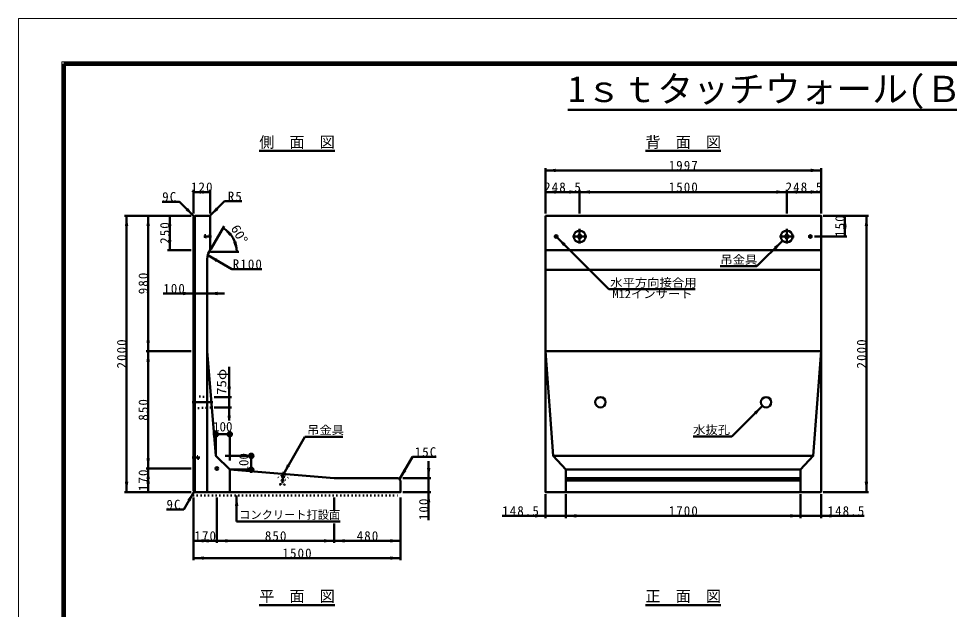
# Model space of a CAD drawing. Units: millimetres, scale not verified. Extents: x -2102 to 2102, y -1485 to 1485.
# Drawn here: x -2102 to 54, y 117 to 1485 of the extents above; entities that cross this region are included whole.
import ezdxf
from ezdxf.enums import TextEntityAlignment as Align

# ---------------------------------------------------------------- set-up
doc = ezdxf.new("R2010")
doc.units = ezdxf.units.MM
doc.header["$LTSCALE"] = 5
doc.linetypes.add('DOTTED', pattern=[1.75, 0.25, -1.5])
doc.linetypes.add('LONG_DASHED_DOTTED', pattern=[15.25, 12, -1.5, 0.25, -1.5])
doc.layers.add('0-0_V-nasSTD', color=7, linetype='Continuous', lineweight=50)
doc.styles.add('ＭＳ ゴシック', font='')
doc.styles.get('ＭＳ ゴシック').set_extended_font_data('MS Gothic')

msp = doc.modelspace()

# ---------------------------------------------------------------- linework, layer by layer
at = {"layer": '0-0_V-nasSTD', "lineweight": 100}
msp.add_line((-1997.5, 1380), (-1997.5, -1380), dxfattribs=at)
at = {"layer": '0-0_V-nasSTD'}
for p, q in [((-829.44, 1273.465), (829.44, 1273.465)), ((-1544.779, 1178.466), (-1369.779, 1178.466)), ((-649.819, 1178.466), (-474.819, 1178.466)), ((-881.839, 1138.466), (-881.839, 1033.466)), ((-881.839, 1133.466), (-242.799, 1133.466)), ((-242.799, 1138.466), (-242.799, 1033.466)), ((-1697.279, 1088.466), (-1697.279, 1033.466)), ((-1658.879, 1083.466), (-1697.279, 1083.466)), ((-1658.879, 1088.466), (-1658.879, 1033.466)), ((-881.839, 1083.466), (-802.319, 1083.466)), ((-802.319, 1088.466), (-802.319, 1033.466)), ((-802.319, 1083.466), (-322.319, 1083.466)), ((-322.319, 1088.466), (-322.319, 1033.466)), ((-322.319, 1083.466), (-242.799, 1083.466)), ((-1702.279, 1028.466), (-1857.279, 1028.466)), ((-1852.279, 1028.466), (-1852.279, 388.466)), ((-1802.279, 1028.466), (-1802.279, 714.866)), ((-1752.279, 1028.466), (-1752.279, 948.466)), ((-1694.399, 1028.466), (-1697.279, 1025.586)), ((-1697.279, 1025.586), (-1697.279, 391.346)), ((-1694.399, 1028.466), (-1694.399, 388.466)), ((-1660.479, 1028.466), (-1694.399, 1028.466)), ((-132.799, 1028.466), (-237.799, 1028.466)), ((-187.799, 1028.466), (-187.799, 980.466)), ((-137.799, 1028.466), (-137.799, 388.466)), ((-1626.492, 1004.562), (-1657.279, 951.237)), ((-854.729, 978.316), (-734.521, 858.108)), ((-332.049, 970.736), (-391.392, 911.393)), ((-182.799, 980.466), (-257.799, 980.466)), ((-1702.279, 948.466), (-1757.279, 948.466)), ((-1665.279, 928.807), (-1665.279, 388.466)), ((-1664.189, 937.089), (-1608.763, 905.089)), ((-1657.792, 944.807), (-1591.992, 944.807)), ((-242.799, 948.466), (-881.839, 948.466)), ((-391.392, 911.393), (-476.392, 911.393)), ((-1608.763, 905.089), (-1538.763, 905.089)), ((-242.799, 903.604), (-881.839, 903.604)), ((-1625.279, 848.466), (-1665.279, 848.466)), ((-734.521, 858.108), (-534.521, 858.108)), ((-1702.279, 714.866), (-1807.279, 714.866)), ((-1802.279, 714.866), (-1802.279, 442.866)), ((-242.799, 714.551), (-881.839, 714.551)), ((-1614.54, 678.466), (-1614.54, 608.466)), ((-1609.54, 608.466), (-1649.54, 608.466)), ((-1614.54, 608.466), (-1614.54, 584.466)), ((-1609.54, 584.466), (-1649.54, 584.466)), ((-1614.54, 584.466), (-1614.54, 554.466)), ((-449.515, 517.27), (-378.804, 587.981)), ((-1606.314, 522.431), (-1652.314, 522.431)), ((-1645.314, 472.431), (-1645.314, 529.431)), ((-1613.314, 462.031), (-1613.314, 529.431)), ((-1489.016, 430.195), (-1439.016, 516.798)), ((-1439.016, 516.798), (-1351.016, 516.798)), ((-539.515, 517.27), (-449.515, 517.27)), ((-1563.314, 479.431), (-1563.314, 433.431)), ((-1623.714, 472.431), (-1556.314, 472.431)), ((-863.583, 472.431), (-261.055, 472.431)), ((-1702.279, 442.866), (-1807.279, 442.866)), ((-1802.279, 442.866), (-1802.279, 388.466)), ((-1370.879, 420.466), (-1613.314, 440.431)), ((-1613.314, 440.431), (-1613.314, 388.466)), ((-1613.314, 440.431), (-1556.314, 440.431)), ((-834.319, 388.466), (-834.319, 440.431)), ((-834.319, 440.431), (-290.319, 440.431)), ((-290.319, 388.466), (-290.319, 440.431)), ((-1370.879, 420.466), (-1222.079, 420.466)), ((-1222.079, 420.466), (-1217.279, 415.666)), ((-1147.279, 420.466), (-1212.279, 420.466)), ((-834.319, 420.466), (-290.319, 420.466)), ((-834.319, 415.666), (-290.319, 415.666)), ((-1702.279, 388.466), (-1857.279, 388.466)), ((-1697.279, 391.346), (-1694.399, 388.466)), ((-1147.279, 388.466), (-1212.279, 388.466)), ((-1152.279, 388.466), (-1152.279, 323.466)), ((-132.799, 388.466), (-237.799, 388.466)), ((-1697.279, 230.626), (-1697.279, 375.626)), ((-1642.879, 270.626), (-1642.879, 375.626)), ((-1597.279, 320.626), (-1597.279, 380.626)), ((-1370.879, 347.626), (-1370.879, 375.626)), ((-1217.279, 230.626), (-1217.279, 375.626)), ((-881.839, 383.466), (-881.839, 328.466)), ((-834.319, 383.466), (-834.319, 328.466)), ((-290.319, 383.466), (-290.319, 328.466)), ((-242.799, 383.466), (-242.799, 328.466)), ((-881.839, 333.466), (-981.839, 333.466)), ((-834.319, 333.466), (-881.839, 333.466)), ((-242.799, 333.466), (-142.799, 333.466)), ((-1597.279, 320.626), (-1357.279, 320.626)), ((-1370.879, 270.626), (-1370.879, 315.626)), ((-1642.879, 275.626), (-1697.279, 275.626)), ((-1370.879, 275.626), (-1642.879, 275.626)), ((-1217.279, 275.626), (-1370.879, 275.626)), ((-1217.279, 235.626), (-1697.279, 235.626)), ((-1544.779, 126.866), (-1369.779, 126.866)), ((-649.819, 126.866), (-474.819, 126.866))]:
    msp.add_line(p, q, dxfattribs=at)
at = {"layer": '0-0_V-nasSTD', "linetype": 'LONG_DASHED_DOTTED'}
for p, q in [((-802.319, 997.906), (-802.319, 963.986)), ((-322.319, 997.906), (-322.319, 963.986)), ((-1673.279, 980.466), (-1655.679, 980.466)), ((-861.679, 980.466), (-852.079, 980.466)), ((-856.879, 975.666), (-856.879, 985.266)), ((-819.279, 980.466), (-785.359, 980.466)), ((-339.279, 980.466), (-305.359, 980.466)), ((-272.559, 980.466), (-262.959, 980.466)), ((-267.759, 975.666), (-267.759, 985.266)), ((-1652.479, 596.466), (-1700.479, 596.466)), ((-1682.879, 468.466), (-1700.479, 468.466)), ((-1488.606, 435.178), (-1490.658, 410.262))]:
    msp.add_line(p, q, dxfattribs=at)
at = {"layer": '0-0_V-nasSTD', "linetype": 'DOTTED'}
for p, q in [((-1670.079, 977.266), (-1670.079, 983.666)), ((-1670.079, 983.666), (-1658.879, 983.666)), ((-1658.879, 977.266), (-1670.079, 977.266)), ((-1656.517, 608.466), (-1694.079, 610.066)), ((-1694.079, 582.866), (-1697.279, 579.986)), ((-1694.079, 582.866), (-1654.54, 584.466)), ((-1697.279, 471.666), (-1686.079, 471.666)), ((-1686.079, 465.266), (-1697.279, 465.266)), ((-1686.079, 465.266), (-1686.079, 471.666)), ((-1493.265, 427.334), (-1493.449, 425.102)), ((-1493.449, 425.102), (-1491.774, 424)), ((-1493.449, 425.102), (-1485.476, 424.445)), ((-1493.265, 427.334), (-1485.292, 426.677)), ((-1491.774, 424), (-1493.087, 408.054)), ((-1491.774, 424), (-1487.309, 423.633)), ((-1487.309, 423.633), (-1488.622, 407.687)), ((-1487.309, 423.633), (-1485.476, 424.445)), ((-1485.292, 426.677), (-1485.476, 424.445)), ((-1496.567, 406.736), (-1496.646, 405.779)), ((-1496.646, 405.779), (-1485.484, 404.86)), ((-1496.567, 406.736), (-1493.087, 408.054)), ((-1496.567, 406.736), (-1485.405, 405.816)), ((-1493.087, 408.054), (-1488.622, 407.687)), ((-1488.622, 407.687), (-1485.405, 405.816)), ((-1485.405, 405.816), (-1485.484, 404.86)), ((-1697.279, 380.626), (-1217.279, 380.626))]:
    msp.add_line(p, q, dxfattribs=at)
at = {"layer": '0-0_V-nasSTD', "lineweight": 18}
for points in [[(-2102.5, -1485), (-2102.5, 1485), (2102.5, 1485), (2102.5, -1485)], [(-2002.5, -1385), (-2002.5, 1385), (2002.5, 1385), (2002.5, -1385)]]:
    msp.add_lwpolyline(points, close=True, dxfattribs=at)
at = {"layer": '0-0_V-nasSTD', "lineweight": 100}
msp.add_lwpolyline([(1997.5, -1380), (1997.5, 1380), (-1997.5, 1380)], dxfattribs=at)
at = {"layer": '0-0_V-nasSTD'}
for points in [[(-1695.839, 1027.026), (-1729.78, 1060.967), (-1769.78, 1060.967)], [(-1659.286, 1027.932), (-1625.345, 1061.874), (-1585.345, 1061.874)], [(-1658.879, 1026.866), (-1658.879, 948.466), (-1660.992, 944.807)], [(-1665.279, 848.466), (-1697.279, 848.466), (-1767.279, 848.466)], [(-1665.279, 714.866), (-1645.314, 472.431), (-1613.314, 440.431)], [(-881.839, 714.551), (-863.583, 472.431), (-834.319, 440.431)], [(-242.799, 714.551), (-261.055, 472.431), (-290.319, 440.431)], [(-1219.679, 418.066), (-1189.679, 470.028), (-1134.679, 470.028)], [(-1152.279, 388.466), (-1152.279, 420.466), (-1152.279, 460.466)], [(-1694.399, 388.466), (-1217.279, 388.466), (-1217.279, 415.666)], [(-1695.839, 389.906), (-1719.839, 348.337), (-1759.839, 348.337)], [(-834.319, 333.466), (-290.319, 333.466), (-242.799, 333.466)]]:
    msp.add_lwpolyline(points, dxfattribs=at)
msp.add_lwpolyline([(-881.839, 1028.466), (-881.839, 388.466), (-242.799, 388.466), (-242.799, 1028.466)], close=True, dxfattribs=at)
at = {"layer": '0-0_V-nasSTD', "linetype": 'DOTTED'}
msp.add_lwpolyline([(-1694.079, 582.866), (-1694.079, 610.066), (-1697.279, 612.946)], dxfattribs=at)
at = {"layer": '0-0_V-nasSTD'}
for centre, radius in [((-802.319, 980.466), 13.76), ((-322.319, 980.466), 13.76), ((-856.879, 980.466), 3.04), ((-856.879, 980.466), 1.92), ((-856.879, 980.466), 1.6), ((-802.319, 980.466), 4), ((-322.319, 980.466), 4), ((-267.759, 980.466), 3.04), ((-267.759, 980.466), 1.92), ((-267.759, 980.466), 1.6), ((-754.319, 596.466), 12), ((-370.319, 596.466), 12), ((-1645.314, 522.431), 5), ((-1613.314, 522.431), 5), ((-1563.314, 472.431), 5), ((-1642.879, 442.866), 3.2), ((-1563.314, 440.431), 5)]:
    msp.add_circle(centre, radius, dxfattribs=at)
for centre, radius, start, end in [((-1660.479, 1026.866), 1.6, 0, 90), ((-1660.992, 944.807), 64, 0, 60), ((-1633.279, 928.807), 32, 150, 180)]:
    msp.add_arc(centre, radius, start, end, dxfattribs=at)
at = {"layer": '0-0_V-nasSTD', "linetype": 'DOTTED'}
msp.add_arc((-1489.016, 430.195), 13.76, 175.29215, 355.29215, dxfattribs=at)
at = {"layer": '0-0_V-nasSTD'}
for points in [[(-881.839, 1133.466), (-857.839, 1133.466), (-857.839, 1137.466)], [(-881.839, 1133.466), (-857.839, 1129.466), (-857.839, 1133.466)], [(-266.799, 1133.466), (-266.799, 1137.466), (-242.799, 1133.466)], [(-266.799, 1129.466), (-266.799, 1133.466), (-242.799, 1133.466)], [(-1697.279, 1083.466), (-1673.279, 1083.466), (-1673.279, 1087.466)], [(-1697.279, 1083.466), (-1673.279, 1079.466), (-1673.279, 1083.466)], [(-1682.879, 1083.466), (-1682.879, 1087.466), (-1658.879, 1083.466)], [(-1682.879, 1079.466), (-1682.879, 1083.466), (-1658.879, 1083.466)], [(-881.839, 1083.466), (-857.839, 1083.466), (-857.839, 1087.466)], [(-881.839, 1083.466), (-857.839, 1079.466), (-857.839, 1083.466)], [(-826.319, 1083.466), (-826.319, 1087.466), (-802.319, 1083.466)], [(-826.319, 1079.466), (-826.319, 1083.466), (-802.319, 1083.466)], [(-802.319, 1083.466), (-778.319, 1083.466), (-778.319, 1087.466)], [(-802.319, 1083.466), (-778.319, 1079.466), (-778.319, 1083.466)], [(-346.319, 1083.466), (-346.319, 1087.466), (-322.319, 1083.466)], [(-346.319, 1079.466), (-346.319, 1083.466), (-322.319, 1083.466)], [(-322.319, 1083.466), (-298.319, 1083.466), (-298.319, 1087.466)], [(-322.319, 1083.466), (-298.319, 1079.466), (-298.319, 1083.466)], [(-266.799, 1083.466), (-266.799, 1087.466), (-242.799, 1083.466)], [(-266.799, 1079.466), (-266.799, 1083.466), (-242.799, 1083.466)], [(-1715.638, 1041.168), (-1712.809, 1043.997), (-1695.839, 1027.026)], [(-1712.809, 1043.997), (-1709.981, 1046.825), (-1695.839, 1027.026)], [(-1659.286, 1027.932), (-1645.144, 1047.731), (-1642.316, 1044.903)], [(-1659.286, 1027.932), (-1642.316, 1044.903), (-1639.487, 1042.075)], [(-1856.279, 1004.466), (-1852.279, 1004.466), (-1852.279, 1028.466)], [(-1852.279, 1004.466), (-1852.279, 1028.466), (-1848.279, 1004.466)], [(-1806.279, 1004.466), (-1802.279, 1004.466), (-1802.279, 1028.466)], [(-1802.279, 1004.466), (-1802.279, 1028.466), (-1798.279, 1004.466)], [(-1756.279, 1004.466), (-1752.279, 1004.466), (-1752.279, 1028.466)], [(-1752.279, 1004.466), (-1752.279, 1028.466), (-1748.279, 1004.466)], [(-191.799, 1004.466), (-187.799, 1004.466), (-187.799, 1028.466)], [(-187.799, 1004.466), (-187.799, 1028.466), (-183.799, 1004.466)], [(-141.799, 1004.466), (-137.799, 1004.466), (-137.799, 1028.466)], [(-137.799, 1004.466), (-137.799, 1028.466), (-133.799, 1004.466)], [(-1628.992, 1000.232), (-1613.525, 981.629), (-1610.915, 984.66)], [(-1628.992, 1000.232), (-1610.915, 984.66), (-1608.304, 987.69)], [(-191.799, 1004.466), (-187.799, 980.466), (-187.799, 1004.466)], [(-187.799, 980.466), (-187.799, 1004.466), (-183.799, 1004.466)], [(-1756.279, 972.466), (-1752.279, 948.466), (-1752.279, 972.466)], [(-1752.279, 948.466), (-1752.279, 972.466), (-1748.279, 972.466)], [(-854.729, 978.316), (-840.587, 958.517), (-837.759, 961.346)], [(-854.729, 978.316), (-837.759, 961.346), (-834.93, 964.174)], [(-351.848, 956.594), (-349.019, 953.766), (-332.049, 970.736)], [(-349.019, 953.766), (-346.191, 950.937), (-332.049, 970.736)], [(-1605.369, 967.502), (-1601.439, 968.248), (-1596.992, 944.807)], [(-1601.439, 968.248), (-1597.509, 968.994), (-1596.992, 944.807)], [(-1664.189, 937.089), (-1645.404, 921.625), (-1643.404, 925.089)], [(-1664.189, 937.089), (-1643.404, 925.089), (-1641.404, 928.553)], [(-1721.279, 848.466), (-1721.279, 852.466), (-1697.279, 848.466)], [(-1721.279, 844.466), (-1721.279, 848.466), (-1697.279, 848.466)], [(-1665.279, 848.466), (-1641.279, 848.466), (-1641.279, 852.466)], [(-1665.279, 848.466), (-1641.279, 844.466), (-1641.279, 848.466)], [(-1806.279, 738.866), (-1802.279, 714.866), (-1802.279, 738.866)], [(-1802.279, 714.866), (-1802.279, 738.866), (-1798.279, 738.866)], [(-1806.279, 690.866), (-1802.279, 690.866), (-1802.279, 714.866)], [(-1802.279, 690.866), (-1802.279, 714.866), (-1798.279, 690.866)], [(-1618.54, 632.466), (-1614.54, 608.466), (-1614.54, 632.466)], [(-1614.54, 608.466), (-1614.54, 632.466), (-1610.54, 632.466)], [(-1618.54, 560.466), (-1614.54, 560.466), (-1614.54, 584.466)], [(-1614.54, 560.466), (-1614.54, 584.466), (-1610.54, 560.466)], [(-398.603, 573.839), (-395.775, 571.01), (-378.804, 587.981)], [(-395.775, 571.01), (-392.946, 568.182), (-378.804, 587.981)], [(-1806.279, 466.866), (-1802.279, 442.866), (-1802.279, 466.866)], [(-1802.279, 442.866), (-1802.279, 466.866), (-1798.279, 466.866)], [(-1489.016, 430.195), (-1480.48, 452.98), (-1477.016, 450.98)], [(-1806.279, 418.866), (-1802.279, 418.866), (-1802.279, 442.866)], [(-1802.279, 418.866), (-1802.279, 442.866), (-1798.279, 418.866)], [(-1489.016, 430.195), (-1477.016, 450.98), (-1473.552, 448.98)], [(-1219.679, 418.066), (-1211.143, 440.851), (-1207.679, 438.851)], [(-1219.679, 418.066), (-1207.679, 438.851), (-1204.215, 436.851)], [(-1156.279, 444.466), (-1152.279, 420.466), (-1152.279, 444.466)], [(-1152.279, 420.466), (-1152.279, 444.466), (-1148.279, 444.466)], [(-1856.279, 412.466), (-1852.279, 388.466), (-1852.279, 412.466)], [(-1852.279, 388.466), (-1852.279, 412.466), (-1848.279, 412.466)], [(-1806.279, 412.466), (-1802.279, 388.466), (-1802.279, 412.466)], [(-1802.279, 388.466), (-1802.279, 412.466), (-1798.279, 412.466)], [(-141.799, 412.466), (-137.799, 388.466), (-137.799, 412.466)], [(-137.799, 388.466), (-137.799, 412.466), (-133.799, 412.466)], [(-1711.303, 371.121), (-1707.839, 369.121), (-1695.839, 389.906)], [(-1707.839, 369.121), (-1704.375, 367.121), (-1695.839, 389.906)], [(-1156.279, 364.466), (-1152.279, 364.466), (-1152.279, 388.466)], [(-1152.279, 364.466), (-1152.279, 388.466), (-1148.279, 364.466)], [(-1601.279, 356.626), (-1597.279, 356.626), (-1597.279, 380.626)], [(-1597.279, 356.626), (-1597.279, 380.626), (-1593.279, 356.626)], [(-905.839, 333.466), (-905.839, 337.466), (-881.839, 333.466)], [(-905.839, 329.466), (-905.839, 333.466), (-881.839, 333.466)], [(-834.319, 333.466), (-810.319, 333.466), (-810.319, 337.466)], [(-834.319, 333.466), (-810.319, 329.466), (-810.319, 333.466)], [(-314.319, 333.466), (-314.319, 337.466), (-290.319, 333.466)], [(-314.319, 329.466), (-314.319, 333.466), (-290.319, 333.466)], [(-242.799, 333.466), (-218.799, 333.466), (-218.799, 337.466)], [(-242.799, 333.466), (-218.799, 329.466), (-218.799, 333.466)], [(-1697.279, 275.626), (-1673.279, 275.626), (-1673.279, 279.626)], [(-1697.279, 275.626), (-1673.279, 271.626), (-1673.279, 275.626)], [(-1666.879, 275.626), (-1666.879, 279.626), (-1642.879, 275.626)], [(-1666.879, 271.626), (-1666.879, 275.626), (-1642.879, 275.626)], [(-1642.879, 275.626), (-1618.879, 275.626), (-1618.879, 279.626)], [(-1642.879, 275.626), (-1618.879, 271.626), (-1618.879, 275.626)], [(-1394.879, 275.626), (-1394.879, 279.626), (-1370.879, 275.626)], [(-1394.879, 271.626), (-1394.879, 275.626), (-1370.879, 275.626)], [(-1370.879, 275.626), (-1346.879, 275.626), (-1346.879, 279.626)], [(-1370.879, 275.626), (-1346.879, 271.626), (-1346.879, 275.626)], [(-1241.279, 275.626), (-1241.279, 279.626), (-1217.279, 275.626)], [(-1241.279, 271.626), (-1241.279, 275.626), (-1217.279, 275.626)], [(-1697.279, 235.626), (-1673.279, 235.626), (-1673.279, 239.626)], [(-1241.279, 235.626), (-1241.279, 239.626), (-1217.279, 235.626)], [(-1697.279, 235.626), (-1673.279, 231.626), (-1673.279, 235.626)], [(-1241.279, 231.626), (-1241.279, 235.626), (-1217.279, 235.626)]]:
    msp.add_solid(points, dxfattribs=at)

# ---------------------------------------------------------------- texts
at = {"layer": '0-0_V-nasSTD', "style": 'ＭＳ ゴシック'}
for s, height, p in [('1ｓｔタッチウォール(Ｂ型 T=120)  Ｈ=2000', 60.81, (-829.44, 1273.465)), ('側\u3000面\u3000図', 25.66, (-1544.779, 1178.466)), ('背\u3000面\u3000図', 25.66, (-649.819, 1178.466)), ('100', 21.99, (-1651.814, 522.431)), ('コンクリート打設面', 19.06, (-1591.251, 320.626)), ('平\u3000面\u3000図', 25.66, (-1544.779, 126.866)), ('正\u3000面\u3000図', 25.66, (-649.819, 126.866))]:
    msp.add_text(s, height=height, dxfattribs=at).set_placement(p, align=Align.BOTTOM_LEFT)
for s, rotation, width, p in [('60°', 300, 1.1, (-1617.418, 996.463)), ('75φ', 90, 1.15, (-1614.54, 613.466))]:
    msp.add_text(s, height=21.99, rotation=rotation, dxfattribs=dict(at, width=width)).set_placement(p, align=Align.BOTTOM_LEFT)
at = {"layer": '0-0_V-nasSTD', "style": 'ＭＳ ゴシック', "width": 1.1}
for s, p in [('吊金具', (-476.392, 911.393)), ('水平方向接合用', (-731.521, 858.108)), ('M12インサート', (-726.271, 832.108)), ('吊金具', (-1434.016, 516.798)), ('水抜孔', (-539.515, 517.27))]:
    msp.add_text(s, height=19.06, dxfattribs=at).set_placement(p, align=Align.BOTTOM_LEFT)
at = {"layer": '0-0_V-nasSTD', "style": 'ＭＳ ゴシック'}
msp.add_text('100', height=21.99, rotation=90, dxfattribs=at).set_placement((-1563.314, 433.931), align=Align.BOTTOM_LEFT)
at = {"layer": '0-0_V-nasSTD', "char_height": 21.99, "attachment_point": 7, "style": 'ＭＳ ゴシック'}
for s, insert in [('\\T1.17;1997', (-596.069, 1133.466)), ('\\T1.17;120', (-1703.079, 1083.466)), ('\\T1.17;248.5', (-884.579, 1083.466)), ('\\T1.17;1500', (-596.069, 1083.466)), ('\\T1.17;248.5', (-325.059, 1083.466)), ('\\T1.17;9C', (-1769.78, 1060.967)), ('\\T1.17;R5', (-1617.845, 1061.874)), ('\\T1.17;R100', (-1606.263, 905.089)), ('\\T1.17;100', (-1767.279, 848.466)), ('\\T1.17;15C', (-1184.679, 470.028)), ('\\T1.17;9C', (-1759.839, 348.337)), ('\\T1.17;148.5', (-981.839, 333.466)), ('\\T1.17;1700', (-596.069, 333.466)), ('\\T1.17;148.5', (-227.799, 333.466)), ('\\T1.17;170', (-1695.079, 275.626)), ('\\T1.17;850', (-1531.879, 275.626)), ('\\T1.17;480', (-1319.079, 275.626)), ('\\T1.17;1500', (-1491.029, 235.626))]:
    msp.add_mtext(s, dxfattribs=dict(at, insert=insert))
at = {"layer": '0-0_V-nasSTD', "char_height": 21.99, "attachment_point": 7, "rotation": 90, "style": 'ＭＳ ゴシック'}
for s, insert in [('\\T1.17;150', (-187.799, 979.466)), ('\\T1.17;250', (-1752.279, 963.466)), ('\\T1.17;980', (-1802.279, 846.666)), ('\\T1.17;2000', (-1852.279, 674.716)), ('\\T1.17;2000', (-137.799, 674.716)), ('\\T1.17;850', (-1802.279, 553.866)), ('\\T1.17;170', (-1802.279, 390.666)), ('\\T1.17;100', (-1152.279, 323.466))]:
    msp.add_mtext(s, dxfattribs=dict(at, insert=insert))

doc.saveas('drawing.dxf')
